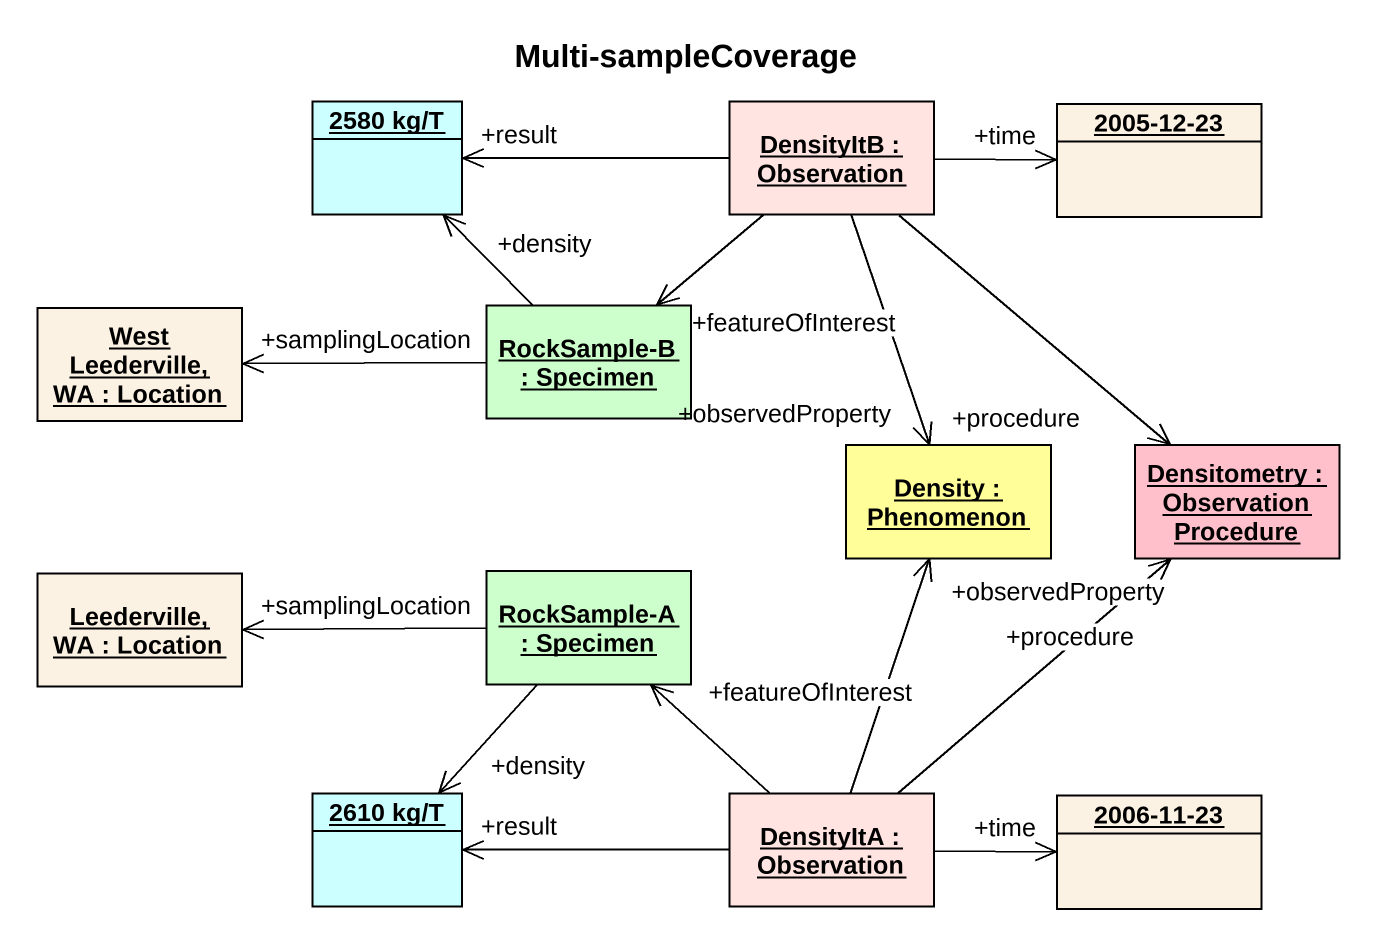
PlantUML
@startuml
title Multi-sampleCoverage
hide circle
hide empty members
object "2580 kg/T" as o2580_kg_T #CCFFFF
object "DensityItB : Observation" as DensityItB #FFE4E1
object "2005-12-23" as o2005_12_23
object "West Leederville, WA : Location" as West_Leederville_WA
object "RockSample-B : Specimen" as RockSample_B #CCFFCC
object "Density : Phenomenon" as Density #FFFE99
object "Densitometry : ObservationProcedure" as Densitometry #FFC0CB
object "Leederville, WA : Location" as Leederville_WA
object "RockSample-A : Specimen" as RockSample_A #CCFFCC
object "2610 kg/T" as o2610_kg_T #CCFFFF
object "DensityItA : Observation" as DensityItA #FFE4E1
object "2006-11-23" as o2006_11_23
DensityItB -left-> "+result" o2580_kg_T
DensityItB -right-> "+time" o2005_12_23
DensityItB --> "+featureOfInterest" RockSample_B
DensityItB --> "+observedProperty" Density
DensityItB --> "+procedure" Densitometry
RockSample_B -up-> "+density" o2580_kg_T
RockSample_B -left-> "+samplingLocation" West_Leederville_WA
RockSample_A -left-> "+samplingLocation" Leederville_WA
RockSample_A --> "+density" o2610_kg_T
DensityItA -up-> "+observedProperty" Density
DensityItA -up-> "+procedure" Densitometry
DensityItA -up-> "+featureOfInterest" RockSample_A
DensityItA -left-> "+result" o2610_kg_T
DensityItA -right-> "+time" o2006_11_23
@enduml
